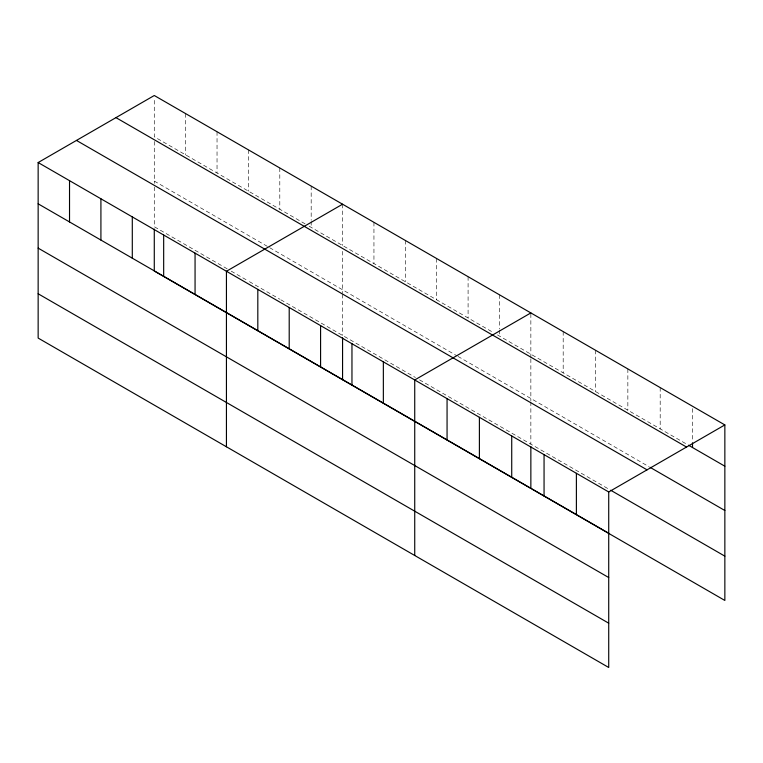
<?xml version="1.0" encoding="UTF-8"?>
<svg xmlns="http://www.w3.org/2000/svg" width="763" height="763" viewBox="0 0 763 763"><rect width="100%" height="100%" fill="white"/><g stroke="black" fill="none" stroke-linecap="round" stroke-linejoin="round"><path stroke-width="0.57" stroke-dasharray="3.81 2.86" d="M154.279 141.441L154.279 183.368M342.568 251.323L342.568 293.211M530.857 358.858L530.857 400.785M530.857 357.694L530.857 312.925M305.114 223.864L154.279 136.777L154.279 97.864M309.158 226.201L493.403 332.573M497.447 334.909L687.463 444.619M154.279 181.079L268.671 247.126M269.682 247.708L456.961 355.835M457.972 356.416L649.075 466.746M227.164 268.805L154.279 226.725L154.279 184.503M231.208 271.151L248.423 281.08M249.434 281.671L279.802 299.201M280.813 299.783L415.454 377.513M419.497 379.86L608.655 489.064M692.518 408.615L692.518 441.634M660.186 387.585L660.186 428.863M627.854 368.92L627.854 410.198M595.521 350.255L595.521 391.533M563.189 331.59L563.189 372.859M530.857 401.92L530.857 444.142M499.469 294.804L499.469 329.006M499.469 330.179L499.469 336.082M468.091 276.683L468.091 317.961M436.713 258.571L436.713 299.84M405.325 240.45L405.325 281.728M373.946 222.329L373.946 263.607M342.568 204.217L342.568 245.486M342.568 294.356L342.568 335.434M311.18 186.096L311.18 220.297M311.18 221.47L311.18 227.374M279.802 167.974L279.802 209.253M248.423 149.863L248.423 191.132M217.035 131.741L217.035 173.02M185.657 113.62L185.657 154.899"/><path stroke-width="1.14" d="M38.15 162.548L608.721 491.973L608.721 667.491L38.15 338.076L38.15 162.548L154.279 95.509L724.85 424.924L724.85 600.452L531.868 489.035M342.568 204.217L226.439 271.256L226.439 446.784M530.857 312.925L414.729 379.964L414.729 555.493M608.721 491.973L724.85 424.924M688.474 445.201L724.85 466.203M115.957 117.626L686.528 447.051M650.086 467.337L724.85 510.504M76.472 140.43L647.043 469.846M610.677 490.228L724.85 556.151M38.15 203.826L608.721 533.242M279.802 343.503L154.279 271.027L154.279 229.062M280.813 344.084L530.857 488.444L530.857 446.479M38.15 248.128L608.721 577.543M38.15 293.774L608.721 623.19M692.518 442.817L692.518 447.528M576.389 473.298L576.389 514.577M544.057 454.634L544.057 495.912M511.725 435.969L511.725 477.247M479.393 417.304L479.393 458.573M447.061 398.629L447.061 439.908M383.35 361.853L383.35 403.122M351.962 343.731L351.962 385.01M342.568 337.771L342.568 379.736M320.584 325.61L320.584 366.889M289.206 307.499L289.206 348.767M257.818 289.377L257.818 330.656M195.061 253.144L195.061 294.413M163.673 235.023L163.673 276.301M132.295 216.902L132.295 258.18M100.916 198.79L100.916 240.059M69.528 180.669L69.528 221.947"/></g></svg>
